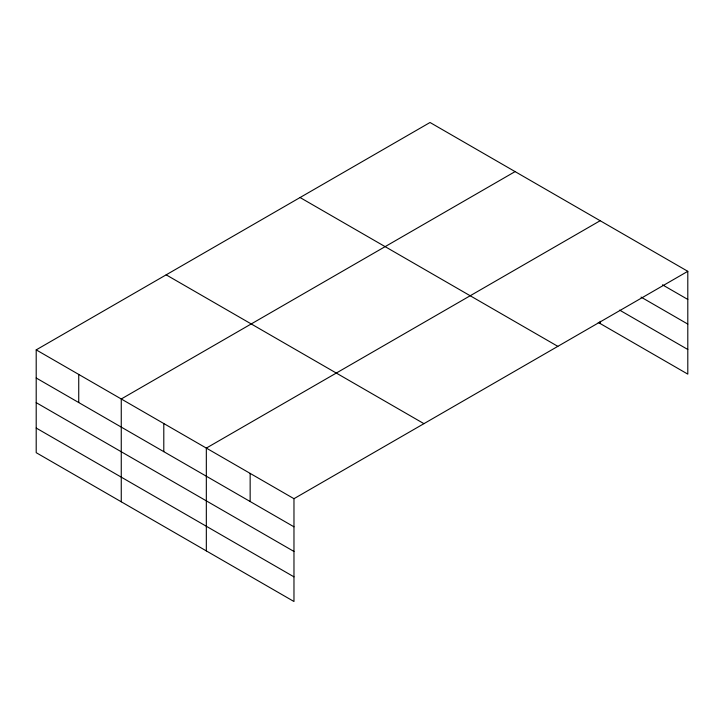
<?xml version="1.0" encoding="UTF-8"?>
<svg xmlns="http://www.w3.org/2000/svg" width="724" height="724" viewBox="0 0 724 724"><rect width="100%" height="100%" fill="white"/><g stroke="black" fill="none" stroke-linecap="round" stroke-linejoin="round"><path stroke-width="1.09" d="M598.223 322.415L687.8 374.127L687.8 271.319L430.029 122.492L36.2 349.873L36.2 452.681L293.971 601.508L293.971 498.691L36.2 349.873M515.09 171.606L121.261 398.978L121.261 501.795M600.16 220.72L206.331 448.093L206.331 550.91M293.971 498.691L687.8 271.319M662.478 284.822L687.8 299.437M641.057 297.102L687.8 324.09M619.635 310.125L687.8 349.484M300.062 197.525L557.833 346.353M166.167 274.839L423.938 423.658M36.2 377.991L293.971 526.819M36.2 402.644L293.971 551.462M36.2 428.038L293.971 576.856M600.16 321.293L600.16 323.528M250.151 473.396L250.151 501.515M163.796 423.54L163.796 451.658M78.735 374.426L78.735 402.544"/></g></svg>
